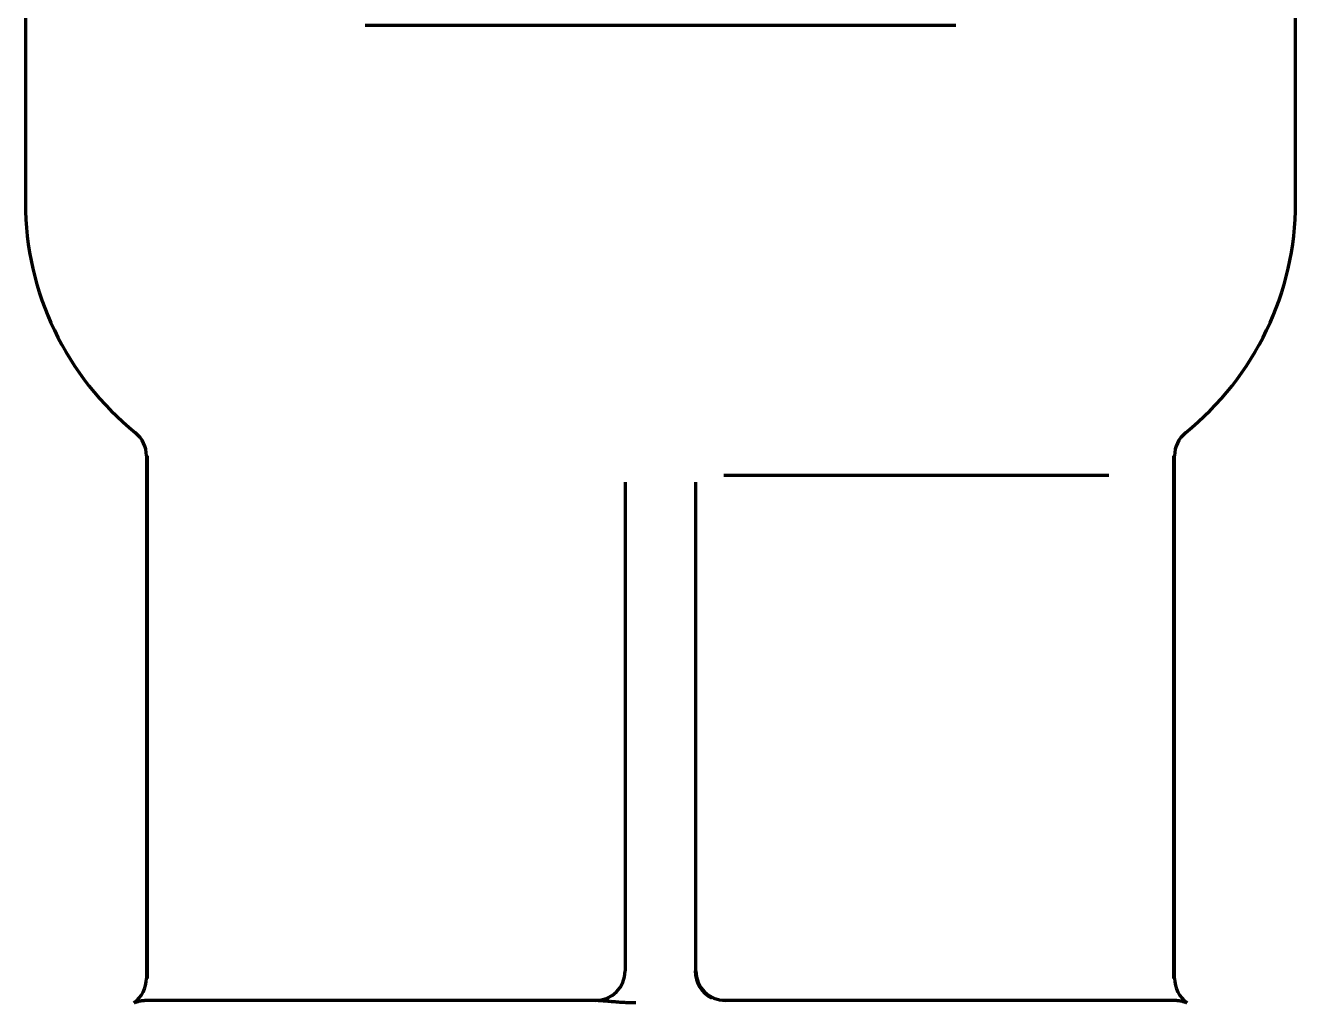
# Model space of a CAD drawing. Header units: inches. Extents: x -2898 to 7248, y 606 to 5598.
# Drawn here: x 2909.2 to 2930.7, y 1671.17 to 1687.7 of the extents above; entities that cross this region are included whole.
import ezdxf

# ---------------------------------------------------------------- set-up
doc = ezdxf.new("R2010")
doc.units = ezdxf.units.IN

msp = doc.modelspace()

# ---------------------------------------------------------------- linework, layer by layer
at = {"linetype": 'Continuous', "lineweight": 70}
for p, q in [((2909.197, 1710.204), (2909.197, 1684.704)), ((2930.697, 1684.704), (2930.697, 1710.204)), ((2924.947, 1687.704), (2914.947, 1687.704)), ((2911.247, 1680.421), (2911.247, 1671.579)), ((2911.257, 1680.421), (2911.257, 1671.579)), ((2928.637, 1671.579), (2928.637, 1680.421)), ((2928.647, 1671.579), (2928.647, 1680.421)), ((2927.538, 1680.086), (2921.02, 1680.086)), ((2919.347, 1679.977), (2919.347, 1671.704)), ((2920.547, 1671.704), (2920.547, 1679.977)), ((2918.892, 1671.204), (2911.211, 1671.204)), ((2918.892, 1671.204), (2919.067, 1671.241)), ((2928.684, 1671.204), (2921.002, 1671.204))]:
    msp.add_line(p, q, dxfattribs=at)
for centre, radius, start, end in [((2914.197, 1684.704), 5, 180, 231.1508), ((2925.697, 1684.704), 5, 308.8492, 0), ((2910.747, 1680.421), 0.5, 0, 51.1508), ((2929.147, 1680.421), 0.5, 128.8492, 180), ((2918.847, 1671.704), 0.5, 270, 0), ((2921.047, 1671.704), 0.5, 180, 270), ((2910.747, 1671.579), 0.5, 304.8499, 0), ((2929.147, 1671.579), 0.5, 180, 235.1501)]:
    msp.add_arc(centre, radius, start, end, dxfattribs=at)
msp.add_ellipse((2921.002, 1671.704), major_axis=(0, -0.5), ratio=0.936268, start_param=4.712389, end_param=5.872103, dxfattribs=at)
for points, knots in [([(2911.043, 1671.169), (2911.045, 1671.169), (2911.05, 1671.17), (2911.061, 1671.174), (2911.066, 1671.175), (2911.076, 1671.179), (2911.081, 1671.18), (2911.094, 1671.185), (2911.101, 1671.187), (2911.117, 1671.191), (2911.126, 1671.194), (2911.145, 1671.198), (2911.156, 1671.2), (2911.174, 1671.202), (2911.181, 1671.203), (2911.195, 1671.204), (2911.202, 1671.204), (2911.211, 1671.204)], [0, 0, 0, 0, 0.25, 0.25, 0.375, 0.375, 0.5, 0.5, 0.625, 0.625, 0.75, 0.75, 0.875, 0.875, 0.9375, 0.9375, 1, 1, 1, 1]), ([(2918.892, 1671.204), (2918.903, 1671.204), (2918.915, 1671.204), (2918.939, 1671.203), (2918.951, 1671.202), (2918.988, 1671.2), (2919.014, 1671.198), (2919.066, 1671.194), (2919.092, 1671.191), (2919.145, 1671.187), (2919.172, 1671.185), (2919.225, 1671.18), (2919.252, 1671.179), (2919.307, 1671.175), (2919.334, 1671.174), (2919.417, 1671.17), (2919.472, 1671.169), (2919.528, 1671.169)], [0, 0, 0, 0, 0.0625, 0.0625, 0.125, 0.125, 0.25, 0.25, 0.375, 0.375, 0.5, 0.5, 0.625, 0.625, 0.75, 0.75, 1, 1, 1, 1]), ([(2928.684, 1671.204), (2928.692, 1671.204), (2928.699, 1671.204), (2928.713, 1671.203), (2928.72, 1671.202), (2928.738, 1671.2), (2928.749, 1671.198), (2928.768, 1671.194), (2928.777, 1671.191), (2928.793, 1671.187), (2928.8, 1671.185), (2928.813, 1671.18), (2928.818, 1671.179), (2928.828, 1671.175), (2928.833, 1671.174), (2928.844, 1671.17), (2928.849, 1671.169), (2928.851, 1671.169)], [0, 0, 0, 0, 0.0625, 0.0625, 0.125, 0.125, 0.25, 0.25, 0.375, 0.375, 0.5, 0.5, 0.625, 0.625, 0.75, 0.75, 1, 1, 1, 1])]:
    msp.add_open_spline(points, degree=3, knots=knots, dxfattribs=at)

doc.saveas('drawing.dxf')
